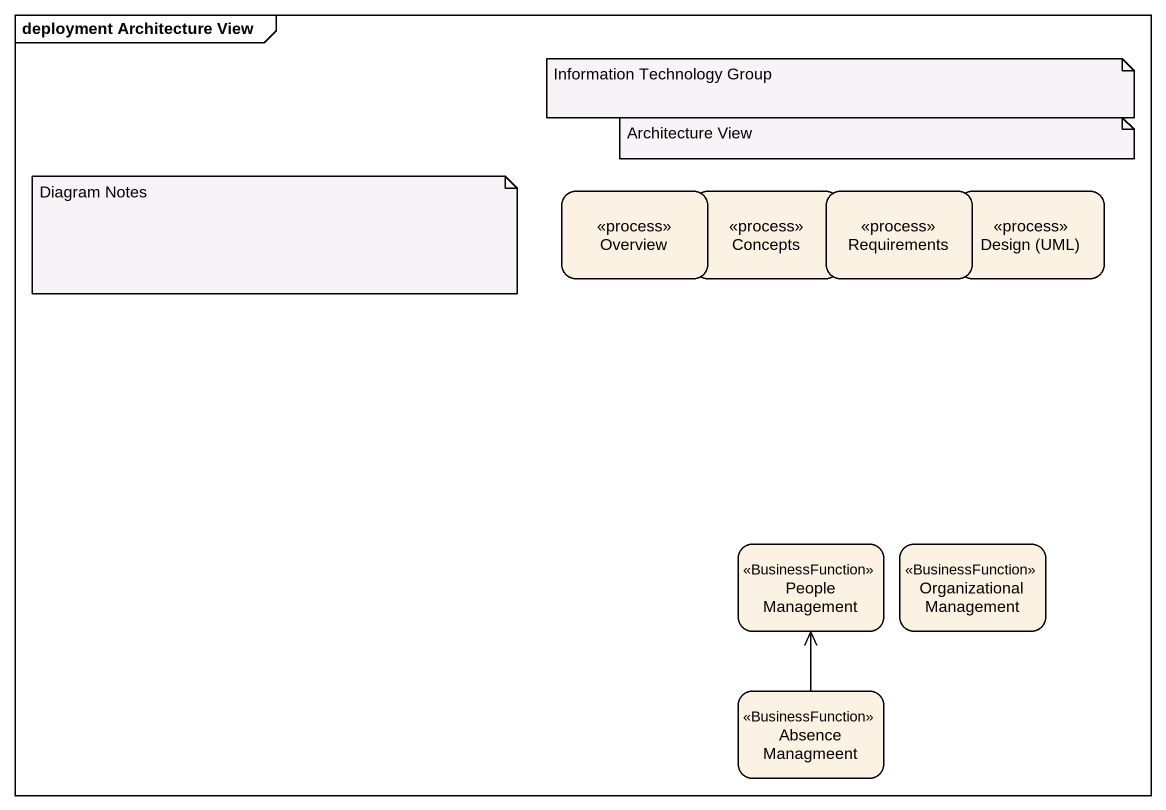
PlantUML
@startuml
mainframe deployment Architecture View
hide empty description
state Overview <<process>>
state Concepts <<process>>
state Requirements <<process>>
state "Design (UML)" as Design_UML <<process>>
state "People Management" as People_Management <<BusinessFunction>>
state "Organizational Management" as Organizational_Management <<BusinessFunction>>
state "Absence Managmeent" as Absence_Managmeent <<BusinessFunction>>
Absence_Managmeent -up-> People_Management
note as N1
  Information Technology Group
end note
note as N2
  Architecture View
end note
note as N3
  Diagram Notes
end note
@enduml
